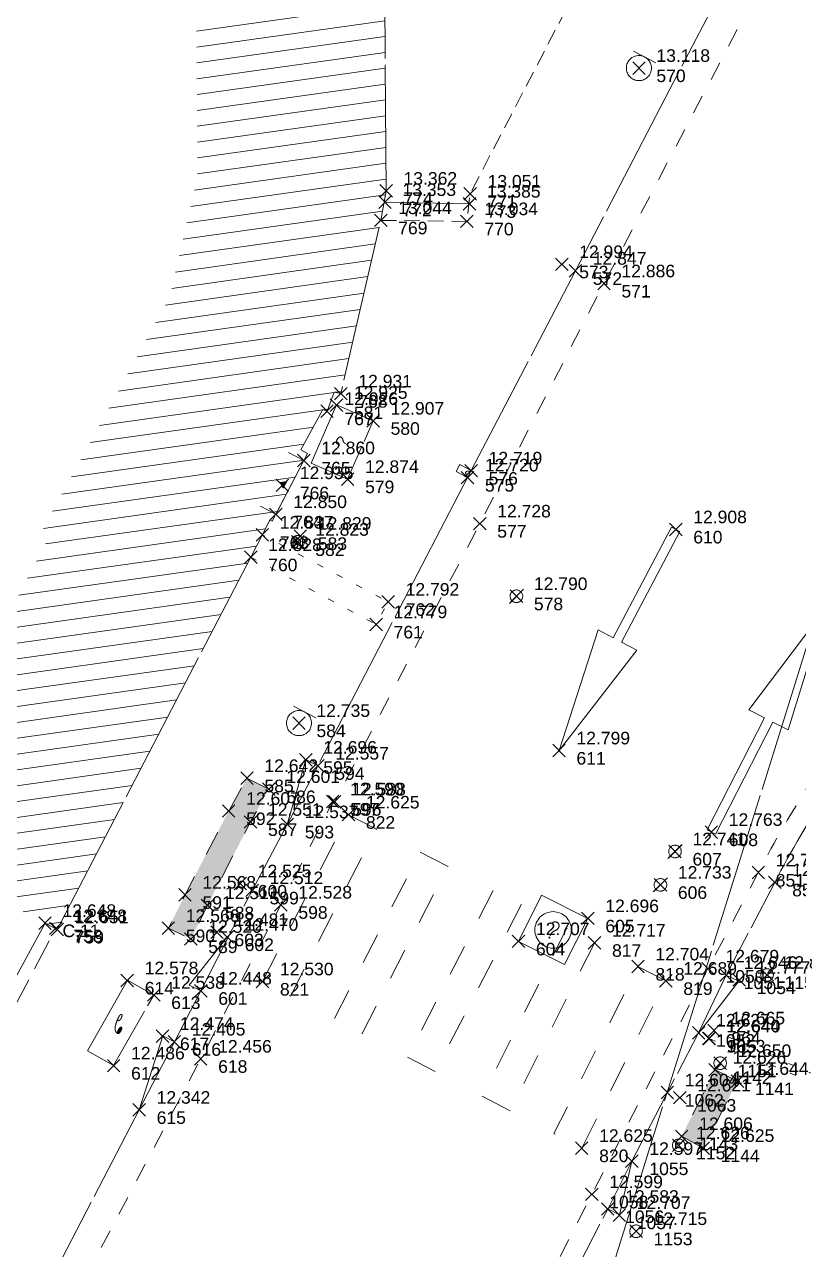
# Model space of a CAD drawing. Header units: metres. Extents: x 1223562 to 1223801, y 7191360 to 7191620.
# Drawn here: x 1223757.72 to 1223770.05, y 7191540.15 to 7191559.66 of the extents above; entities that cross this region are included whole.
import ezdxf

# ---------------------------------------------------------------- set-up
doc = ezdxf.new("R2010")
doc.units = ezdxf.units.M
doc.header["$PDMODE"] = 3
doc.header["$PDSIZE"] = 0.1
for name, pattern in [('LL_0821', [0.7, 0.5, -0.2]), ('LL_0822', [2.5, 2.5, 0]), ('LL_0824', [0.35, 0.1, -0.25]), ('LL_0828', [0.8, 0.4, -0.4]), ('LL_0829', [0.6, 0.3, -0.3]), ('ML_0862', [1, 0.5, -0.5]), ('Rec_Continu', [2.5, 2.5, 0]), ('RL_1103', [0.375, 0.25, -0.125]), ('RL_1105', [2.5, 2.5, 0]), ('RL_1110', [2.5, 2.5, 0]), ('Socle_Continu', [2.5, 2.5, 0]), ('YL_2901', [2.5, 2.5, 0])]:
    doc.linetypes.add(name, pattern=pattern)
for name, color, linetype, lineweight in [('BATIH_SCS', 201, 'Socle_Continu', 13), ('CLOTU_SCS', 212, 'Socle_Continu', 13), ('EAUPO_SCS', 140, 'Socle_Continu', 13), ('GAZFL_SCS', 40, 'Socle_Continu', 13), ('INDET_SCS', 7, 'Socle_Continu', 13), ('MARQU_PSS', 7, 'Socle_Continu', 13), ('MARQU_SCS', 7, 'Socle_Continu', 13), ('SIGNV_SCS', 20, 'Socle_Continu', 13), ('SIGTA_SCI', 7, 'Socle_Continu', 13), ('SIGTM_SCI', 1, 'Socle_Continu', 13), ('SIGTO_SCI', 255, 'Socle_Continu', 13), ('TELEC_SCS', 3, 'Socle_Continu', 13), ('VOIRH_SCS', 7, 'Socle_Continu', 13), ('VOIRI_SCS', 7, 'Socle_Continu', 13)]:
    doc.layers.add(name, color=color, linetype=linetype, lineweight=lineweight)
for name, color, linetype, lineweight, true_color in [('BATIM_SCS', 7, 'Socle_Continu', 13, 0xdf7fff), ('EAUPL_SCS', 5, 'Socle_Continu', 13, 0x0000ff), ('SIGTS_PSS', 7, 'Socle_Continu', 13, 0x9966cc)]:
    doc.layers.add(name, color=color, linetype=linetype, lineweight=lineweight, true_color=true_color)
doc.styles.get("Standard").update_dxf_attribs({"font": 'arial.ttf'})
doc.styles.add('Style_1', font='WINGDNG2.TTF')
doc.linetypes.add('SL_1143', pattern='A,0.5,0,["¢",Style_1,S=0.1,R=0,X=0.2,Y=-0.065],0.5', length=1)

# ---------------------------------------------------------------- blocks, each defined once
blk = doc.blocks.new('YP_1521')
at = {"layer": 'SIGTO_SCI', "color": 7, "linetype": 'Socle_Continu'}
blk.add_point((0, 0), dxfattribs=at)
at = {"layer": 'SIGTA_SCI', "linetype": 'Socle_Continu'}
blk.add_attdef('ALT', (0.278, 0.099), '', height=0.2, dxfattribs=at)
at = {"layer": 'SIGTA_SCI', "linetype": 'Socle_Continu', "flags": 9}
blk.add_attdef('CALQUE_ALT', (1.69, -1.18), '', height=0.2, dxfattribs=at)
at = {"layer": 'SIGTM_SCI', "linetype": 'Socle_Continu'}
blk.add_attdef('MAT', (0.278, -0.223), '', height=0.2, dxfattribs=at)
at = {"layer": 'SIGTM_SCI', "linetype": 'Socle_Continu', "flags": 9}
blk.add_attdef('CALQUE_MAT', (1.69, -1.501), '', height=0.2, dxfattribs=at)
at = {"layer": 'SIGTO_SCI', "linetype": 'Socle_Continu', "flags": 9}
for tag, p in [('ID', (1.69, 0.105)), ('NATURE', (1.69, -0.216)), ('FAMILLE', (1.69, -0.538)), ('CALQUE', (1.69, -0.859)), ('PCRS', (1.69, -1.823))]:
    blk.add_attdef(tag, p, '', height=0.2, dxfattribs=at)
blk = doc.blocks.new('HP_0569')
at = {"layer": 'SIGNV_SCS', "linetype": 'Socle_Continu'}
blk.add_line((-0.2, -0.2), (0.2, -0.2), dxfattribs=at)
blk.add_circle((0, 0), 0.2, dxfattribs=at)
at = {"layer": 'SIGNV_SCS', "linetype": 'Socle_Continu', "flags": 9}
for tag, p in [('ID', (0.713, 0.595)), ('NATURE', (0.713, 0.273)), ('FAMILLE', (0.713, -0.048)), ('CALQUE', (0.713, -0.369)), ('PCRS', (0.713, -0.69))]:
    blk.add_attdef(tag, p, '', height=0.2, dxfattribs=at)
blk = doc.blocks.new('BP_0091')
at = {"layer": 'EAUPL_SCS', "linetype": 'Socle_Continu'}
h = blk.add_hatch(color=256, dxfattribs=at)
h.dxf.hatch_style = 1
h.paths.add_polyline_path([(0.094, 0), (0.906, 0, 0.388383)])
blk.add_line((0.906, 0), (0.094, 0), dxfattribs=at)
at = {"layer": 'EAUPL_SCS', "linetype": 'Socle_Continu', "flags": 128}
blk.add_lwpolyline([(0, 0), (0, 0.505), (1, 0.505), (1, 0)], close=True, dxfattribs=at)
at = {"layer": 'EAUPL_SCS', "linetype": 'Socle_Continu'}
blk.add_arc((0.5, -0.444), 0.602, 47.5494, 132.4506, dxfattribs=at)
at = {"layer": 'EAUPL_SCS', "linetype": 'Socle_Continu', "flags": 9}
for tag, p in [('ID', (1.448, 0.909)), ('NATURE', (1.448, 0.587)), ('CALQUE', (1.448, -0.055)), ('FAMILLE', (1.448, 0.266)), ('PCRS', (1.448, -0.377))]:
    blk.add_attdef(tag, p, '', height=0.2, dxfattribs=at)
blk = doc.blocks.new('AP_0001')
at = {"layer": 'EAUPO_SCS', "linetype": 'Socle_Continu'}
blk.add_line((0.113, 0.113), (-0.113, -0.113), dxfattribs=at)
blk.add_circle((0, 0), 0.1, dxfattribs=at)
at = {"layer": 'EAUPO_SCS', "linetype": 'Socle_Continu', "flags": 9}
for tag, p in [('ID', (0.809, 0.507)), ('NATURE', (0.809, 0.186)), ('FAMILLE', (0.809, -0.135)), ('CALQUE', (0.809, -0.456)), ('PCRS', (0.809, -0.778))]:
    blk.add_attdef(tag, p, '', height=0.2, dxfattribs=at)
blk = doc.blocks.new('KP_0764')
at = {"layer": 'INDET_SCS', "linetype": 'Socle_Continu', "flags": 128}
blk.add_lwpolyline([(0, 1), (1, 1), (1, 0), (0, 0)], close=True, dxfattribs=at)
blk.add_lwpolyline([(0.437, 0.578, -1), (0.562, 0.578, -0.209077), (0.53, 0.497, 0.201083), (0.5, 0.426), (0.5, 0.391)], format="xyb", dxfattribs=at)
at = {"layer": 'INDET_SCS', "linetype": 'Socle_Continu'}
blk.add_lwpolyline([(0.494, 0.365, 0.098491), (0.493, 0.362, 0.098491), (0.492, 0.359, 0.098491), (0.493, 0.356, 0.098491), (0.494, 0.354, 0.098491), (0.497, 0.352, 0.098491), (0.5, 0.352, 0.098491), (0.503, 0.352, 0.098491), (0.506, 0.354, 0.098491), (0.507, 0.356, 0.098491), (0.508, 0.359, 0.098491), (0.507, 0.362, 0.098491), (0.506, 0.365, 0.098491), (0.503, 0.367, 0.098491), (0.5, 0.367, 0.098491), (0.497, 0.367, 0.098491)], format="xyb", close=True, dxfattribs=at)
blk.add_lwpolyline([(0.494, 0.365, 0.098491), (0.493, 0.362, 0.098491), (0.492, 0.359, 0.098491), (0.493, 0.356, 0.098491), (0.494, 0.354, 0.098491), (0.497, 0.352, 0.098491), (0.5, 0.352, 0.098491), (0.503, 0.352, 0.098491), (0.506, 0.354, 0.098491), (0.507, 0.356, 0.098491), (0.508, 0.359, 0.098491), (0.507, 0.362, 0.098491), (0.506, 0.365, 0.098491), (0.503, 0.367, 0.098491), (0.5, 0.367, 0.098491), (0.497, 0.367, 0.098491)], format="xyb", close=True, dxfattribs=at)
at = {"layer": 'INDET_SCS', "linetype": 'Socle_Continu', "flags": 9}
for tag, p in [('ID', (1.453, 0.86)), ('NATURE', (1.453, 0.539)), ('FAMILLE', (1.453, 0.218)), ('CALQUE', (1.453, -0.103)), ('PCRS', (1.453, -0.425))]:
    blk.add_attdef(tag, p, '', height=0.2, dxfattribs=at)
blk = doc.blocks.new('JP_0701')
at = {"layer": 'GAZFL_SCS', "linetype": 'Socle_Continu'}
for p, q in [((0.353, 0.353), (-0.353, -0.353)), ((-0.353, -0.353), (-0.353, 0.353)), ((-0.353, 0.353), (0.353, -0.353)), ((0.353, 0.353), (0.353, -0.353))]:
    blk.add_line(p, q, dxfattribs=at)
blk.add_circle((0, 0), 0.5, dxfattribs=at)
at = {"layer": 'GAZFL_SCS', "linetype": 'Socle_Continu', "flags": 9}
for tag, p in [('NATURE', (1.116, 0.258)), ('FAMILLE', (1.116, -0.063)), ('ID', (1.116, 0.579)), ('CALQUE', (1.116, -0.385)), ('PCRS', (1.116, -0.706))]:
    blk.add_attdef(tag, p, '', height=0.2, dxfattribs=at)
blk = doc.blocks.new('LP_0842')
at = {"layer": 'VOIRI_SCS', "linetype": 'Socle_Continu', "flags": 128}
blk.add_lwpolyline([(1, 0), (1, 0.5), (0, 0)], dxfattribs=at)
at = {"layer": 'VOIRI_SCS', "linetype": 'Socle_Continu', "flags": 9}
for tag, p in [('ID', (1.488, 0.614)), ('NATURE', (1.488, 0.292)), ('FAMILLE', (1.488, -0.029)), ('CALQUE', (1.488, -0.35)), ('PCRS', (1.488, -0.672))]:
    blk.add_attdef(tag, p, '', height=0.2, dxfattribs=at)
blk = doc.blocks.new('LP_0841')
at = {"layer": 'VOIRI_SCS', "linetype": 'Socle_Continu', "flags": 128}
blk.add_lwpolyline([(0, 0), (0, 0.5), (1, 0)], dxfattribs=at)
at = {"layer": 'VOIRI_SCS', "linetype": 'Socle_Continu', "flags": 9}
for tag, p in [('ID', (1.428, 0.548)), ('NATURE', (1.428, 0.227)), ('FAMILLE', (1.428, -0.095)), ('CALQUE', (1.428, -0.416)), ('PCRS', (1.428, -0.737))]:
    blk.add_attdef(tag, p, '', height=0.2, dxfattribs=at)
blk = doc.blocks.new('KP_0763')
at = {"layer": 'INDET_SCS', "linetype": 'Socle_Continu'}
blk.add_lwpolyline([(0, 0), (1, 0), (1, 1), (0, 1)], close=True, dxfattribs=at)
at = {"layer": 'INDET_SCS', "linetype": 'Socle_Continu', "flags": 128}
blk.add_lwpolyline([(0.426, 0.592, -1), (0.574, 0.592, -0.209077), (0.535, 0.496, 0.201083), (0.5, 0.412), (0.5, 0.371)], format="xyb", dxfattribs=at)
at = {"layer": 'INDET_SCS', "linetype": 'Socle_Continu'}
blk.add_lwpolyline([(0.494, 0.341, 0.098491), (0.492, 0.338, 0.098491), (0.491, 0.335, 0.098491), (0.492, 0.331, 0.098491), (0.494, 0.328, 0.098491), (0.496, 0.326, 0.098491), (0.5, 0.325, 0.098491), (0.504, 0.326, 0.098491), (0.506, 0.328, 0.098491), (0.508, 0.331, 0.098491), (0.509, 0.335, 0.098491), (0.508, 0.338, 0.098491), (0.506, 0.341, 0.098491), (0.504, 0.343, 0.098491), (0.5, 0.344, 0.098491), (0.496, 0.343, 0.098491)], format="xyb", close=True, dxfattribs=at)
blk.add_circle((0.5, 0.5), 0.353, dxfattribs=at)
at = {"layer": 'INDET_SCS', "linetype": 'Socle_Continu', "flags": 9}
for tag, p in [('ID', (1.315, 0.865)), ('NATURE', (1.315, 0.544)), ('FAMILLE', (1.315, 0.223)), ('CALQUE', (1.315, -0.099)), ('PCRS', (1.315, -0.42))]:
    blk.add_attdef(tag, p, '', height=0.2, dxfattribs=at)
blk = doc.blocks.new('MP_2578')
at = {"layer": 'MARQU_PSS', "linetype": 'Rec_Continu'}
blk.add_lwpolyline([(0.5, -0.0875), (0.5, -0.0188), (0, -0.0188), (0, 0.0187), (0.5, 0.0187), (0.5, 0.0875), (1, 0)], close=True, dxfattribs=at)
at = {"layer": 'MARQU_PSS', "linetype": 'Rec_Continu', "flags": 9}
for tag, p in [('ID', (0.4486, -0.465)), ('NATURE', (0.4486, -0.7863)), ('FAMILLE', (0.4486, -1.1075)), ('CALQUE', (0.4486, -1.4288)), ('PCRS', (0.4486, -1.7501))]:
    blk.add_attdef(tag, p, '', height=0.2, dxfattribs=at)
blk = doc.blocks.new('IP_0645')
at = {"layer": 'TELEC_SCS', "linetype": 'Socle_Continu'}
h = blk.add_hatch(color=256, dxfattribs=at)
edge = h.paths.add_edge_path()
edge.add_ellipse((0.552, 0.603), major_axis=(-0.0325, 0.0325), ratio=1, start_angle=-134.959, end_angle=45.041, ccw=False)
edge.add_ellipse((0.552, 0.603), major_axis=(0.0325, 0.0325), ratio=1, start_angle=135.041, end_angle=315.041, ccw=False)
h = blk.add_hatch(color=256, dxfattribs=at)
edge = h.paths.add_edge_path()
edge.add_ellipse((0.414, 0.404), major_axis=(0.0324, 0.0324), ratio=1, start_angle=-44.959, end_angle=135.041, ccw=False)
edge.add_ellipse((0.414, 0.404), major_axis=(0.0324, 0.0324), ratio=1, start_angle=135.041, end_angle=315.041, ccw=False)
at = {"layer": 'TELEC_SCS', "linetype": 'Socle_Continu', "flags": 128}
blk.add_lwpolyline([(0, 1), (1, 1), (1, 0), (0, 0)], close=True, dxfattribs=at)
at = {"layer": 'TELEC_SCS', "linetype": 'Socle_Continu'}
for points in [[(0.47, 0.622, 0.070816), (0.429, 0.592, 0.035655), (0.413, 0.573, 0.098491)], [(0.55, 0.649, 0.060394), (0.492, 0.633, 0.025244), (0.47, 0.622, 0.098491)], [(0.598, 0.603, 0.098311), (0.594, 0.621, 0.098491), (0.584, 0.636, 0.098491), (0.57, 0.646, 0.098491), (0.552, 0.649, 0.098491), (0.534, 0.646, 0.098491), (0.52, 0.636, 0.098491), (0.51, 0.621, 0.098491), (0.506, 0.603, 0.000179), (0.506, 0.603, 0.098491)], [(0.506, 0.603, 0.098311), (0.51, 0.586, 0.098491), (0.52, 0.571, 0.098491), (0.534, 0.561, 0.098491), (0.552, 0.557, 0.098491), (0.57, 0.561, 0.098491), (0.584, 0.571, 0.098491), (0.594, 0.586, 0.098491), (0.598, 0.603, 0.000179), (0.598, 0.603, 0.098491)], [(0.378, 0.5, 0.062521), (0.367, 0.41, 0.003745), (0.367, 0.404, 0.098491)], [(0.413, 0.573, 0.059478), (0.388, 0.529, 0.035459), (0.378, 0.5, 0.098491)], [(0.46, 0.404, 0.098311), (0.457, 0.422, 0.098491), (0.447, 0.437, 0.098491), (0.432, 0.447, 0.098491), (0.414, 0.45, 0.098491), (0.397, 0.447, 0.098491), (0.382, 0.437, 0.098491), (0.372, 0.422, 0.098491), (0.369, 0.404, 0.000179), (0.369, 0.404, 0.098491)], [(0.369, 0.404, 0.098311), (0.372, 0.387, 0.098491), (0.382, 0.372, 0.098491), (0.397, 0.362, 0.098491), (0.414, 0.359, 0.098491), (0.432, 0.362, 0.098491), (0.447, 0.372, 0.098491), (0.457, 0.387, 0.098491), (0.46, 0.404, 0.000179), (0.46, 0.404, 0.098491)]]:
    blk.add_lwpolyline(points, format="xyb", dxfattribs=at)
at = {"layer": 'TELEC_SCS', "linetype": 'Socle_Continu', "flags": 9}
for tag, p in [('ID', (1.139, 0.951)), ('NATURE', (1.139, 0.63)), ('FAMILLE', (1.139, 0.309)), ('CALQUE', (1.139, -0.012)), ('PCRS', (1.139, -0.334))]:
    blk.add_attdef(tag, p, '', height=0.2, dxfattribs=at)
blk = doc.blocks.new('RP_1121')
at = {"layer": 'BATIM_SCS', "linetype": 'Socle_Continu'}
blk.add_hatch(color=256, dxfattribs=at).paths.add_polyline_path([(0.438, 0.086), (0.5, 0.172), (0.563, 0.086)])
for p, q in [((0, 0.276), (0, 0)), ((1, -0.001), (1, 0.275)), ((0.438, 0.086), (0.5, 0.172)), ((0.563, 0.086), (0.438, 0.086)), ((0.5, 0.172), (0.563, 0.086))]:
    blk.add_line(p, q, dxfattribs=at)
at = {"layer": 'BATIM_SCS', "linetype": 'Socle_Continu', "flags": 9}
for tag, p in [('ID', (1.431, 0.651)), ('NATURE', (1.431, 0.33)), ('FAMILLE', (1.431, 0.008)), ('CALQUE', (1.431, -0.313)), ('PCRS', (1.431, -0.634))]:
    blk.add_attdef(tag, p, '', height=0.2, dxfattribs=at)
blk = doc.blocks.new('LP_0843')
at = {"layer": 'VOIRI_SCS', "linetype": 'Socle_Continu'}
blk.add_circle((0, 0), 0.1, dxfattribs=at)
at = {"layer": 'VOIRI_SCS', "linetype": 'Socle_Continu', "flags": 9}
for tag, p in [('ID', (0.829, 0.061)), ('NATURE', (0.829, -0.26)), ('FAMILLE', (0.829, -0.582)), ('CALQUE', (0.829, -0.903)), ('PCRS', (0.829, -1.224))]:
    blk.add_attdef(tag, p, '', height=0.2, dxfattribs=at)

msp = doc.modelspace()

# ---------------------------------------------------------------- hatches: boundary and pattern name
at = {"layer": 'BATIH_SCS', "linetype": 'Socle_Continu'}
h = msp.add_hatch(dxfattribs=at)
h.set_pattern_fill('RL_1107', color=256, angle=323, pattern_type=2)
h.set_pattern_definition([(8, (0, 0), (-0.03479327524, 0.247567017185), [])])
h.paths.add_polyline_path([(1223763.477, 7191557.008), (1223763.455, 7191560.08), (1223763.465, 7191560.092), (1223762.88, 7191562.989), (1223762.806, 7191562.959), (1223762.711, 7191563.201), (1223761.529, 7191566.205), (1223761.527, 7191566.205), (1223761.313, 7191566.749), (1223760.479, 7191568.876), (1223760.348, 7191568.825), (1223760.301, 7191568.943), (1223760.37, 7191568.971), (1223759.258, 7191571.756), (1223758.662, 7191573.248), (1223757.164, 7191577.027), (1223757.018, 7191576.994), (1223756.916, 7191577.263), (1223753.872, 7191576.059), (1223758.669, 7191564.941), (1223758.785, 7191564.986), (1223759.919, 7191562.103), (1223760.082, 7191561.688), (1223760.457, 7191559.831), (1223760.475, 7191557.266), (1223760.452, 7191557.141), (1223760.061, 7191555.441), (1223759.978, 7191555.22), (1223758.015, 7191551.635), (1223758.144, 7191551.568), (1223755.578, 7191546.63), (1223758.239, 7191545.247), (1223761.321, 7191551.174), (1223761.627, 7191551.765), (1223761.663, 7191551.747), (1223761.721, 7191551.858), (1223762.167, 7191552.716), (1223762.225, 7191552.827), (1223762.118, 7191552.882), (1223762.471, 7191553.526), (1223762.536, 7191553.501), (1223762.65, 7191553.804), (1223762.757, 7191553.779), (1223763.392, 7191556.539)])
h.paths.add_polyline_path([(1223761.791, 7191552.366), (1223761.895, 7191552.38), (1223761.84, 7191552.273)], flags=16)
at = {"layer": 'VOIRH_SCS', "linetype": 'Socle_Continu'}
h = msp.add_hatch(dxfattribs=at)
h.set_pattern_fill('LL_0828', color=256, pattern_type=2)
h.set_pattern_definition([(0, (0, 0), (0, 0.1099852), [0.0635, -0.127]), (120, (0, 0), (-0.0952499772403, -0.0549926), [0.0635, -0.127]), (60, (0.0635, 0), (-0.0952499772403, 0.0549926), [0.0635, -0.127])])
h.paths.add_polyline_path([(1223766.644, 7191534.093), (1223766.476, 7191533.745), (1223767.544, 7191533.222), (1223767.716, 7191533.563)])
h.paths.add_polyline_path([(1223764.146, 7191526.481), (1223763.998, 7191526.123), (1223762.912, 7191526.626), (1223763.07, 7191526.987)])
h.paths.add_polyline_path([(1223761.261, 7191547.655), (1223761.611, 7191547.482), (1223761.318, 7191546.958), (1223760.632, 7191545.631), (1223760.366, 7191545.094), (1223760.009, 7191545.268), (1223760.274, 7191545.798), (1223760.97, 7191547.133)])
h.paths.add_polyline_path([(1223769.075, 7191542.832), (1223768.72, 7191543.01), (1223768.187, 7191541.953), (1223768.53, 7191541.765)])
h.paths.add_polyline_path([(1223676.723, 7191373.072), (1223676.396, 7191373.327), (1223675.318, 7191371.862), (1223675.669, 7191371.608)])
h.paths.add_polyline_path([(1223671.716, 7191376.429), (1223671.397, 7191376.687), (1223670.281, 7191375.269), (1223670.618, 7191375.016)])

# ---------------------------------------------------------------- linework, layer by layer
at = {"layer": 'BATIM_SCS', "linetype": 'RL_1105', "flags": 128}
msp.add_lwpolyline([(1223758.044, 7191545.348), (1223758.239, 7191545.247), (1223761.321, 7191551.174), (1223761.627, 7191551.765), (1223761.663, 7191551.747), (1223761.721, 7191551.858), (1223762.167, 7191552.716), (1223762.225, 7191552.827), (1223762.118, 7191552.882), (1223762.471, 7191553.526), (1223762.536, 7191553.501), (1223762.65, 7191553.804), (1223762.757, 7191553.779), (1223763.392, 7191556.539), (1223763.477, 7191557.008), (1223763.455, 7191560.08), (1223763.465, 7191560.092), (1223762.88, 7191562.989), (1223762.806, 7191562.959), (1223762.711, 7191563.201), (1223760.479, 7191568.876), (1223760.348, 7191568.825), (1223760.301, 7191568.943), (1223760.37, 7191568.971)], dxfattribs=at)
at = {"layer": 'BATIM_SCS', "linetype": 'RL_1103', "flags": 128}
msp.add_lwpolyline([(1223763.392, 7191556.539), (1223764.765, 7191556.523), (1223764.816, 7191556.962), (1223766.546, 7191560.282), (1223765.046, 7191564.124), (1223762.711, 7191563.201)], dxfattribs=at)
at = {"layer": 'BATIM_SCS', "linetype": 'RL_1110', "flags": 128}
for points in [[(1223763.46, 7191556.828), (1223764.806, 7191556.802)], [(1223761.721, 7191551.858), (1223762.167, 7191552.716)]]:
    msp.add_lwpolyline(points, dxfattribs=at)
at = {"layer": 'CLOTU_SCS', "linetype": 'SL_1143'}
msp.add_lwpolyline([(1223758.044, 7191545.348), (1223756.045, 7191541.672)], dxfattribs=at)
at = {"layer": 'MARQU_SCS', "linetype": 'ML_0862', "flags": 128}
for points in [[(1223761.508, 7191544.417), (1223762.878, 7191547.074), (1223763.322, 7191546.843), (1223761.952, 7191544.186)], [(1223764.021, 7191546.479), (1223764.464, 7191546.249), (1223763.094, 7191543.59), (1223762.65, 7191543.821)], [(1223763.817, 7191543.213), (1223764.261, 7191542.982), (1223765.632, 7191545.641), (1223765.188, 7191545.872)], [(1223765.452, 7191542.36), (1223765.009, 7191542.592), (1223766.356, 7191545.265), (1223766.799, 7191545.034)], [(1223767.935, 7191544.427), (1223767.49, 7191544.655), (1223766.151, 7191541.996), (1223766.594, 7191541.765)]]:
    msp.add_lwpolyline(points, close=True, dxfattribs=at)
at = {"layer": 'SIGTS_PSS', "linetype": 'YL_2901', "flags": 128}
msp.add_lwpolyline([(1223754.624, 7191615.542), (1223774.768, 7191564.41), (1223759.899, 7191516.921), (1223739.481, 7191487.157), (1223712.27, 7191430.488), (1223666.985, 7191365.329), (1223604.313, 7191397.356), (1223562.746, 7191366.34)], dxfattribs=at)
at = {"layer": 'VOIRI_SCS', "linetype": 'LL_0829', "flags": 128}
msp.add_lwpolyline([(1223752.475, 7191604.343), (1223752.751, 7191604.461), (1223754.36, 7191600.152), (1223756.06, 7191595.661), (1223757.142, 7191592.616), (1223757.927, 7191590.51), (1223759.083, 7191587.643), (1223762.406, 7191579.414), (1223762.908, 7191578.157), (1223764.002, 7191575.443), (1223765.787, 7191571.039), (1223767.498, 7191566.83), (1223767.926, 7191565.747), (1223768.066, 7191565.37), (1223769.643, 7191561.476), (1223769.815, 7191561.017), (1223769.425, 7191560.247), (1223766.949, 7191555.533), (1223764.97, 7191551.709), (1223762.659, 7191547.281), (1223762.626, 7191547.283), (1223761.802, 7191545.64), (1223760.524, 7191543.187), (1223758.17, 7191538.723), (1223756.846, 7191536.066), (1223754.37, 7191531.312), (1223750.366, 7191523.521), (1223750.044, 7191522.952), (1223746.156, 7191515.393), (1223744.617, 7191512.385), (1223743.605, 7191510.507), (1223739.637, 7191502.779), (1223739.391, 7191502.359), (1223738.931, 7191502.573)], dxfattribs=at)
at = {"layer": 'VOIRI_SCS', "linetype": 'LL_0822', "flags": 128}
for points in [[(1223765.541, 7191570.861), (1223766.899, 7191567.513), (1223767.222, 7191566.718), (1223767.629, 7191565.653), (1223768.62, 7191563.172), (1223769.379, 7191561.287), (1223768.894, 7191560.343), (1223766.493, 7191555.734), (1223764.833, 7191552.553)], [(1223764.774, 7191552.442), (1223762.39, 7191547.853), (1223761.904, 7191546.92), (1223761.343, 7191545.869), (1223760.526, 7191544.27), (1223759.544, 7191542.373), (1223757.757, 7191538.936), (1223756.43, 7191536.325), (1223753.98, 7191531.588), (1223752.211, 7191528.202)]]:
    msp.add_lwpolyline(points, dxfattribs=at)
at = {"layer": 'VOIRI_SCS', "linetype": 'LL_0829', "flags": 128}
msp.add_lwpolyline([(1223792.973, 7191557.867), (1223787.929, 7191556.07), (1223781.764, 7191553.897), (1223779.233, 7191553.029), (1223776.231, 7191551.983), (1223775.273, 7191551.65), (1223774.155, 7191551.232, 0.05718), (1223772.58, 7191550.202, 0.0338), (1223771.337, 7191549.018, 0.042711), (1223770.265, 7191547.628, 0.022427), (1223769.407, 7191546.152), (1223768.607, 7191544.622), (1223766.755, 7191541.028), (1223764.401, 7191536.406), (1223764.314, 7191536.044), (1223764.248, 7191535.684), (1223764.229, 7191535.506), (1223764.223, 7191535.33), (1223764.232, 7191535.157), (1223764.26, 7191534.985), (1223764.293, 7191534.86), (1223764.336, 7191534.737), (1223764.449, 7191534.496), (1223764.59, 7191534.265), (1223764.749, 7191534.045), (1223764.92, 7191533.838), (1223765.104, 7191533.646), (1223765.302, 7191533.47), (1223765.513, 7191533.313), (1223765.786, 7191533.147), (1223766.07, 7191532.996), (1223768.753, 7191531.689), (1223771.476, 7191530.369), (1223773.738, 7191523.983), (1223775.758, 7191518.344), (1223776.345, 7191516.679), (1223776.993, 7191514.917), (1223777.272, 7191514.198), (1223777.599, 7191513.378), (1223778.28, 7191511.749), (1223779.29, 7191509.444), (1223779.396, 7191509.473)], format="xyb", dxfattribs=at)
at = {"layer": 'VOIRI_SCS', "linetype": 'LL_0824', "flags": 128}
msp.add_lwpolyline([(1223761.321, 7191551.174), (1223763.319, 7191550.104), (1223763.511, 7191550.464), (1223761.506, 7191551.53)], dxfattribs=at)
at = {"layer": 'VOIRI_SCS', "linetype": 'LL_0822', "flags": 128}
msp.add_lwpolyline([(1223774.288, 7191550.952, 0.055112), (1223772.788, 7191549.975, 0.037968), (1223771.561, 7191548.801, 0.037673), (1223770.525, 7191547.455, 0.024773), (1223769.669, 7191545.997), (1223768.897, 7191544.52), (1223768.457, 7191543.602), (1223767.394, 7191541.558), (1223767.008, 7191540.795), (1223764.776, 7191536.448)], format="xyb", dxfattribs=at)
at = {"layer": 'VOIRI_SCS', "linetype": 'LL_0828', "flags": 128}
for points in [[(1223761.261, 7191547.655), (1223761.611, 7191547.482), (1223761.318, 7191546.958), (1223760.632, 7191545.631), (1223760.366, 7191545.094), (1223760.009, 7191545.268), (1223760.274, 7191545.798), (1223760.97, 7191547.133)], [(1223769.075, 7191542.832), (1223768.72, 7191543.01), (1223768.187, 7191541.953), (1223768.53, 7191541.765)]]:
    msp.add_lwpolyline(points, close=True, dxfattribs=at)
at = {"layer": 'VOIRI_SCS', "linetype": 'LL_0824', "flags": 128}
msp.add_lwpolyline([(1223768.627, 7191543.509), (1223770.179, 7191542.847, 0.048228), (1223770.65, 7191542.698, 0.120386), (1223771.068, 7191542.71, 0.011768), (1223771.544, 7191542.854), (1223774.448, 7191543.898), (1223778.949, 7191545.522), (1223779.122, 7191545.571), (1223779.285, 7191545.64), (1223779.37, 7191545.694), (1223779.449, 7191545.759), (1223779.595, 7191545.906), (1223779.729, 7191546.064), (1223779.786, 7191546.148), (1223779.835, 7191546.237), (1223779.892, 7191546.391), (1223779.928, 7191546.554), (1223779.968, 7191546.882), (1223779.923, 7191546.93), (1223779.839, 7191546.939), (1223779.788, 7191546.619), (1223779.756, 7191546.444), (1223779.732, 7191546.359), (1223779.697, 7191546.28), (1223779.596, 7191546.139), (1223779.474, 7191546.009), (1223779.228, 7191545.737), (1223779.082, 7191545.687), (1223778.901, 7191545.636), (1223774.419, 7191544.048), (1223771.493, 7191542.987, 0.003673), (1223771.045, 7191542.845, -0.128273), (1223770.675, 7191542.824, -0.054244), (1223770.243, 7191542.96), (1223768.701, 7191543.636)], format="xyb", dxfattribs=at)
at = {"layer": 'VOIRI_SCS', "linetype": 'LL_0821', "flags": 128}
msp.add_lwpolyline([(1223756.171, 7191541.764), (1223756.328, 7191541.682), (1223758.217, 7191545.264)], dxfattribs=at)

# ---------------------------------------------------------------- block references
at = {"layer": 'BATIM_SCS', "linetype": 'Socle_Continu', "xscale": 0.9674656340440279, "rotation": 62.52149100639533}
msp.add_blockref('RP_1121', (1223761.721, 7191551.858), dxfattribs=at)
at = {"layer": 'EAUPL_SCS', "linetype": 'Socle_Continu', "xscale": 0.125635581945092, "yscale": 0.4038, "rotation": 61.8047555762996}
msp.add_blockref('BP_0091', (1223764.774, 7191552.442), dxfattribs=at)
at = {"layer": 'EAUPO_SCS', "linetype": 'Socle_Continu'}
for p in [(1223765.554, 7191550.553), (1223768.081, 7191546.488), (1223767.848, 7191545.957)]:
    msp.add_blockref('AP_0001', p, dxfattribs=at)
at = {"layer": 'GAZFL_SCS', "linetype": 'Socle_Continu', "xscale": 0.2073485391093868, "yscale": 0.2073485391093868}
msp.add_blockref('JP_0701', (1223762.071, 7191551.418), dxfattribs=at)
at = {"layer": 'INDET_SCS', "linetype": 'Socle_Continu'}
for name, p, xscale, yscale, rotation in [('KP_0764', (1223762.865, 7191552.418), 1.013299330353748, 0.6356089197020246, 66.36898400347003), ('KP_0763', (1223765.586, 7191545.057), 0.8233221873764988, 0.8233221873764988, 333.3099938234262)]:
    msp.add_blockref(name, p, dxfattribs=dict(at, xscale=xscale, yscale=yscale, rotation=rotation))
at = {"layer": 'MARQU_PSS', "linetype": 'Socle_Continu'}
for p, xscale, yscale, rotation in [((1223768.093, 7191551.617), 3.983137579965863, 3.983137579965863, 242.1535335514806), ((1223768.659, 7191546.797), 4.010331464810898, 4.010331464810898, 62.96724247170943)]:
    msp.add_blockref('MP_2578', p, dxfattribs=dict(at, xscale=xscale, yscale=yscale, rotation=rotation))
at = {"layer": 'SIGNV_SCS', "linetype": 'Socle_Continu'}
for p, rotation in [((1223767.506, 7191558.964), 152.4878030464122), ((1223762.09, 7191548.533), 152.5496410335289)]:
    msp.add_blockref('HP_0569', p, dxfattribs=dict(at, rotation=rotation))
at = {"layer": 'SIGTO_SCI', "linetype": 'Socle_Continu'}
for p, values in [((1223767.506, 7191558.964), {'ALT': '13.118', 'MAT': '570'}), ((1223763.477, 7191557.008), {'ALT': '13.362', 'MAT': '774'}), ((1223763.46, 7191556.828), {'ALT': '13.353', 'MAT': '772'}), ((1223764.806, 7191556.802), {'ALT': '13.385', 'MAT': '773'}), ((1223764.816, 7191556.962), {'ALT': '13.051', 'MAT': '771'}), ((1223763.392, 7191556.539), {'ALT': '13.044', 'MAT': '769'}), ((1223764.765, 7191556.523), {'ALT': '13.034', 'MAT': '770'}), ((1223766.276, 7191555.839), {'ALT': '12.994', 'MAT': '573'}), ((1223766.493, 7191555.734), {'ALT': '12.847', 'MAT': '572'}), ((1223766.949, 7191555.533), {'ALT': '12.886', 'MAT': '571'}), ((1223762.757, 7191553.779), {'ALT': '12.931', 'MAT': '768'}), ((1223762.536, 7191553.501), {'ALT': '12.926', 'MAT': '767'}), ((1223762.687, 7191553.597), {'ALT': '12.925', 'MAT': '581'}), ((1223763.271, 7191553.347), {'ALT': '12.907', 'MAT': '580'}), ((1223762.167, 7191552.716), {'ALT': '12.860', 'MAT': '765'}), ((1223764.833, 7191552.553), {'ALT': '12.719', 'MAT': '576'}), ((1223761.825, 7191552.319), {'ALT': '12.935', 'MAT': '766'}), ((1223762.865, 7191552.418), {'ALT': '12.874', 'MAT': '579'}), ((1223764.774, 7191552.442), {'ALT': '12.720', 'MAT': '575'}), ((1223761.721, 7191551.858), {'ALT': '12.850', 'MAT': '764'}), ((1223761.506, 7191551.53), {'ALT': '12.837', 'MAT': '763'}), ((1223764.97, 7191551.709), {'ALT': '12.728', 'MAT': '577'}), ((1223768.093, 7191551.617), {'ALT': '12.908', 'MAT': '610'}), ((1223762.071, 7191551.418), {'ALT': '12.823', 'MAT': '582'}), ((1223762.112, 7191551.513), {'ALT': '12.829', 'MAT': '583'}), ((1223761.321, 7191551.174), {'ALT': '12.828', 'MAT': '760'}), ((1223765.554, 7191550.553), {'ALT': '12.790', 'MAT': '578'}), ((1223763.511, 7191550.464), {'ALT': '12.792', 'MAT': '762'}), ((1223763.319, 7191550.104), {'ALT': '12.779', 'MAT': '761'}), ((1223762.09, 7191548.533), {'ALT': '12.735', 'MAT': '584'}), ((1223766.232, 7191548.095), {'ALT': '12.799', 'MAT': '611'}), ((1223762.199, 7191547.948), {'ALT': '12.696', 'MAT': '595'}), ((1223762.39, 7191547.853), {'ALT': '12.557', 'MAT': '594'}), ((1223761.261, 7191547.655), {'ALT': '12.642', 'MAT': '585'}), ((1223761.611, 7191547.482), {'ALT': '12.601', 'MAT': '586'}), ((1223762.626, 7191547.283), {'ALT': '12.590', 'MAT': '597'}), ((1223762.659, 7191547.281), {'ALT': '12.588', 'MAT': '596'}), ((1223760.97, 7191547.133), {'ALT': '12.607', 'MAT': '592'}), ((1223762.878, 7191547.074), {'ALT': '12.625', 'MAT': '822'}), ((1223761.318, 7191546.958), {'ALT': '12.551', 'MAT': '587'}), ((1223761.904, 7191546.92), {'ALT': '12.537', 'MAT': '593'}), ((1223768.659, 7191546.797), {'ALT': '12.763', 'MAT': '608'}), ((1223768.081, 7191546.488), {'ALT': '12.741', 'MAT': '607'}), ((1223769.407, 7191546.152), {'ALT': '12.712', 'MAT': '851'}), ((1223761.155, 7191545.978), {'ALT': '12.525', 'MAT': '600'}), ((1223761.343, 7191545.869), {'ALT': '12.512', 'MAT': '599'}), ((1223767.848, 7191545.957), {'ALT': '12.733', 'MAT': '606'}), ((1223769.669, 7191545.997), {'ALT': '12.700', 'MAT': '852'}), ((1223760.274, 7191545.798), {'ALT': '12.568', 'MAT': '591'}), ((1223760.632, 7191545.631), {'ALT': '12.511', 'MAT': '588'}), ((1223761.802, 7191545.64), {'ALT': '12.528', 'MAT': '598'}), ((1223758.044, 7191545.348), {'ALT': '12.648', 'MAT': 'C.11'}), ((1223766.692, 7191545.423), {'ALT': '12.696', 'MAT': '605'}), ((1223758.217, 7191545.264), {'ALT': '12.648', 'MAT': '758'}), ((1223758.239, 7191545.247), {'ALT': '12.651', 'MAT': '759'}), ((1223760.009, 7191545.268), {'ALT': '12.566', 'MAT': '590'}), ((1223760.366, 7191545.094), {'ALT': '12.520', 'MAT': '589'}), ((1223760.784, 7191545.202), {'ALT': '12.481', 'MAT': '603'}), ((1223760.946, 7191545.126), {'ALT': '12.470', 'MAT': '602'}), ((1223765.586, 7191545.057), {'ALT': '12.707', 'MAT': '604'}), ((1223766.799, 7191545.034), {'ALT': '12.717', 'MAT': '817'}), ((1223767.49, 7191544.655), {'ALT': '12.704', 'MAT': '818'}), ((1223768.607, 7191544.622), {'ALT': '12.679', 'MAT': '1050'}), ((1223768.897, 7191544.52), {'ALT': '12.646', 'MAT': '1051'}), ((1223769.548, 7191544.522), {'ALT': '12.811', 'MAT': '1150'}), ((1223759.354, 7191544.435), {'ALT': '12.578', 'MAT': '614'}), ((1223761.508, 7191544.417), {'ALT': '12.530', 'MAT': '821'}), ((1223767.935, 7191544.427), {'ALT': '12.689', 'MAT': '819'}), ((1223769.104, 7191544.441), {'ALT': '12.777', 'MAT': '1054'}), ((1223759.776, 7191544.203), {'ALT': '12.538', 'MAT': '613'}), ((1223760.526, 7191544.27), {'ALT': '12.448', 'MAT': '601'}), ((1223759.915, 7191543.548), {'ALT': '12.474', 'MAT': '617'}), ((1223768.457, 7191543.602), {'ALT': '12.627', 'MAT': '1052'}), ((1223768.701, 7191543.636), {'ALT': '12.665', 'MAT': '964'}), ((1223760.104, 7191543.458), {'ALT': '12.405', 'MAT': '616'}), ((1223768.621, 7191543.511), {'ALT': '12.644', 'MAT': '1053'}), ((1223768.627, 7191543.509), {'ALT': '12.640', 'MAT': '965'}), ((1223760.524, 7191543.187), {'ALT': '12.456', 'MAT': '618'}), ((1223759.137, 7191543.078), {'ALT': '12.486', 'MAT': '612'}), ((1223768.72, 7191543.01), {'ALT': '12.626', 'MAT': '1142'}), ((1223768.8, 7191543.117), {'ALT': '12.650', 'MAT': '1151'}), ((1223769.075, 7191542.832), {'ALT': '12.644', 'MAT': '1141'}), ((1223767.958, 7191542.649), {'ALT': '12.604', 'MAT': '1062'}), ((1223768.156, 7191542.568), {'ALT': '12.621', 'MAT': '1063'}), ((1223759.544, 7191542.373), {'ALT': '12.342', 'MAT': '615'}), ((1223768.139, 7191541.809), {'ALT': '12.626', 'MAT': '1152'}), ((1223768.187, 7191541.953), {'ALT': '12.606', 'MAT': '1143'}), ((1223766.594, 7191541.765), {'ALT': '12.625', 'MAT': '820'}), ((1223768.53, 7191541.765), {'ALT': '12.625', 'MAT': '1144'}), ((1223767.394, 7191541.558), {'ALT': '12.597', 'MAT': '1055'}), ((1223766.755, 7191541.028), {'ALT': '12.599', 'MAT': '1058'}), ((1223767.008, 7191540.795), {'ALT': '12.583', 'MAT': '1056'}), ((1223767.193, 7191540.697), {'ALT': '12.707', 'MAT': '1057'}), ((1223767.46, 7191540.441), {'ALT': '12.715', 'MAT': '1153'})]:
    msp.add_blockref('YP_1521', p, dxfattribs=at).add_auto_attribs(values)
at = {"layer": 'TELEC_SCS', "linetype": 'Socle_Continu', "xscale": 1.293341788362349, "yscale": 0.481404527249625, "rotation": 60.41353426264211}
msp.add_blockref('IP_0645', (1223759.137, 7191543.078), dxfattribs=at)
at = {"layer": 'VOIRI_SCS', "linetype": 'Socle_Continu'}
for name, p, xscale, yscale, zscale, rotation in [('LP_0842', (1223761.904, 7191546.92), 1.0518, 0.4269837682984898, 2.000000000702227, 62.48467274129392), ('LP_0841', (1223768.897, 7191544.52), 1.0178, 0.4429441955951054, 2.368532952136135, 244.4226467280912), ('LP_0842', (1223759.544, 7191542.373), 1.2212, 0.4181552132331296, 1.999999997490946, 62.68340441620226), ('LP_0842', (1223767.394, 7191541.558), 0.8551, 0.4192187270505152, 2.00000000132641, 243.1467909169305)]:
    msp.add_blockref(name, p, dxfattribs=dict(at, xscale=xscale, yscale=yscale, zscale=zscale, rotation=rotation))
at = {"layer": 'VOIRI_SCS', "linetype": 'Socle_Continu', "xscale": 0.9532608773683813, "yscale": 0.4182, "rotation": 63.87588924265317}
msp.add_blockref('LP_0841', (1223760.526, 7191544.27), dxfattribs=at)
at = {"layer": 'VOIRI_SCS', "linetype": 'Socle_Continu'}
for p in [(1223769.548, 7191544.522), (1223768.8, 7191543.117), (1223768.139, 7191541.809), (1223767.46, 7191540.441)]:
    msp.add_blockref('LP_0843', p, dxfattribs=at)

doc.saveas('drawing.dxf')
